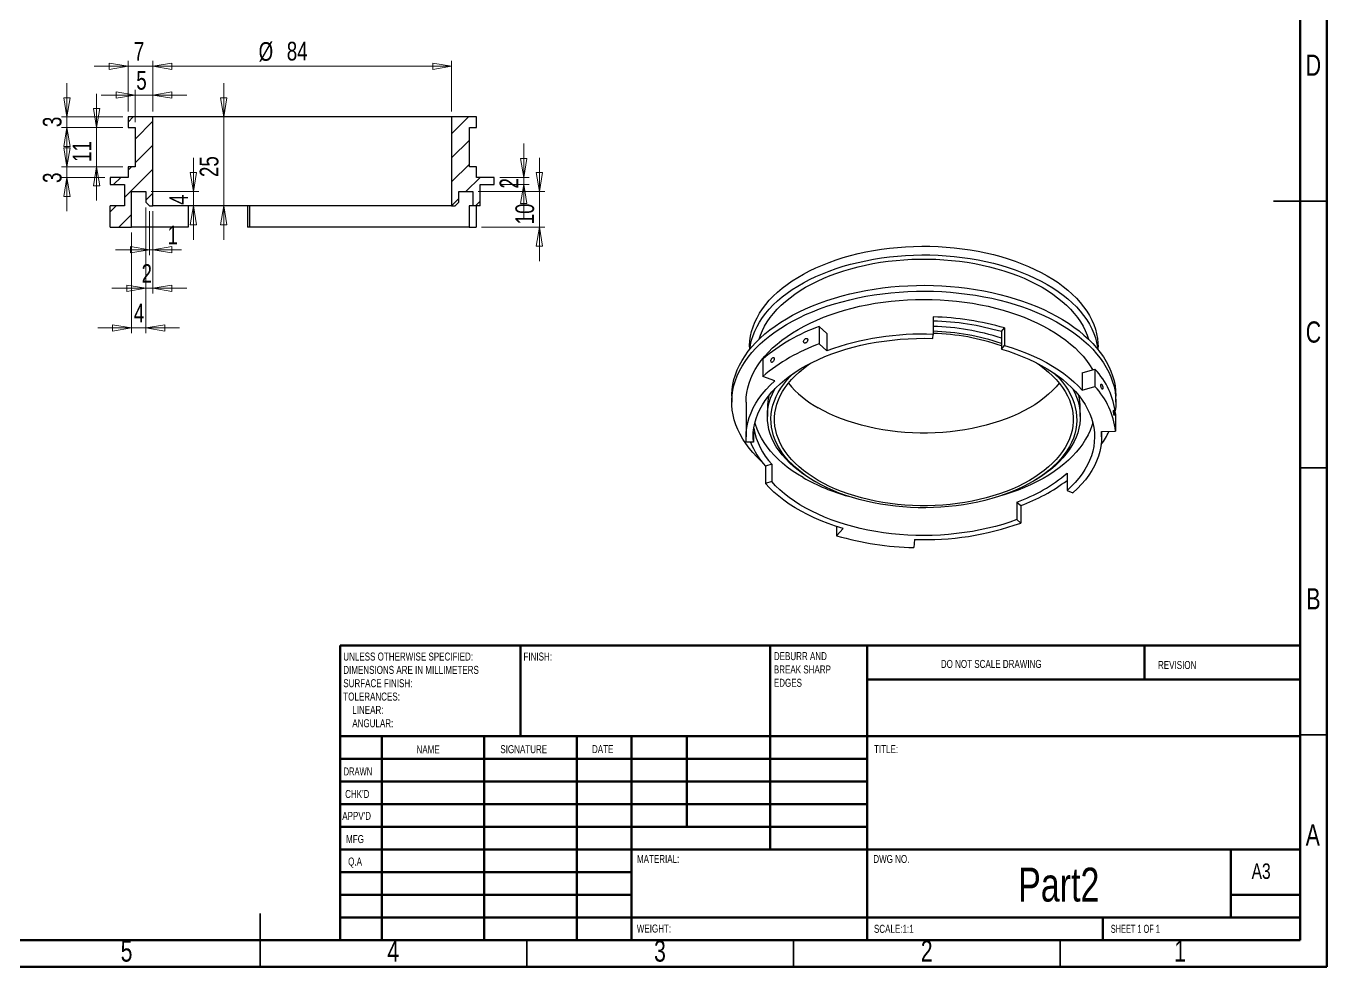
# Model space of a CAD drawing. Header units: millimetres. Extents: x 15 to 415, y 5 to 292.
# Drawn here: x 171.1 to 415, y 5 to 181.3 of the extents above; entities that cross this region are included whole.
import ezdxf

# ---------------------------------------------------------------- set-up
doc = ezdxf.new("R2010")
doc.units = ezdxf.units.MM
doc.styles.add('SLDTEXTSTYLE0', font='TXT', dxfattribs={"width": 0.75})
doc.styles.add('SLDTEXTSTYLE1', font='TXT', dxfattribs={"width": 0.686449})
doc.styles.add('SLDTEXTSTYLE2', font='TXT', dxfattribs={"width": 0.6875})
doc.dimstyles.new('SLDDIMSTYLE0', dxfattribs={"dimtxt": 3.5, "dimasz": 3.556, "dimexe": 0, "dimexo": 0.0625, "dimgap": 0.875, "dimtad": 1, "dimlfac": 1.5, "dimrnd": 1e-09, "dimzin": 12, "dimdsep": 46, "dimtxsty": 'SLDTEXTSTYLE0', "dimblk1": 'CLOSED', "dimblk2": 'CLOSED', "dimsah": 1, "dimcen": 0.09, "dimadec": 0, "dimazin": 3, "dimtfac": 1, "dimtofl": 0, "dimtmove": 0, "dimatfit": 3, "dimldrblk": 'CLOSED', "dimfxl": 0, "dimfrac": 2, "dimtolj": 1, "dimtzin": 12, "dimarcsym": 0})
doc.dimstyles.new('SLDDIMSTYLE1', dxfattribs={"dimtxt": 3.5, "dimasz": 3.556, "dimexe": 0, "dimexo": 0.0625, "dimgap": 0.875, "dimtad": 1, "dimlfac": 1.5, "dimrnd": 1e-09, "dimzin": 12, "dimdsep": 46, "dimtxsty": 'SLDTEXTSTYLE0', "dimblk1": 'CLOSED', "dimblk2": 'CLOSED', "dimsah": 1, "dimcen": 0.09, "dimadec": 0, "dimazin": 3, "dimtfac": 1, "dimtmove": 0, "dimatfit": 0, "dimldrblk": 'CLOSED', "dimfxl": 0, "dimfrac": 2, "dimtolj": 1, "dimtzin": 12, "dimarcsym": 0})

# ---------------------------------------------------------------- blocks, each defined once
blk = doc.blocks.new('SW_NOTE_0')
at = {"color": 0, "linetype": 'Continuous', "lineweight": 0, "char_height": 1.5, "attachment_point": 1, "style": 'SLDTEXTSTYLE0'}
for s, insert in [('UNLESS OTHERWISE SPECIFIED:', (0, 1.93)), ('DIMENSIONS ARE IN MILLIMETERS', (0, -0.57)), ('SURFACE FINISH:', (0, -3.07)), ('TOLERANCES:', (0, -5.57)), ('LINEAR:', (1.69, -8.07)), ('ANGULAR:', (1.69, -10.57))]:
    blk.add_mtext(s, dxfattribs=dict(at, insert=insert))
blk = doc.blocks.new('SW_NOTE_1')
at = {"color": 0, "linetype": 'Continuous', "lineweight": 0, "char_height": 1.5, "attachment_point": 1, "style": 'SLDTEXTSTYLE0'}
for s, insert in [('DEBURR AND', (0, 1.93)), ('BREAK SHARP', (0, -0.57)), ('EDGES', (0, -3.07))]:
    blk.add_mtext(s, dxfattribs=dict(at, insert=insert))
blk = doc.blocks.new('_Closed')
at = {"color": 0, "linetype": 'ByBlock', "lineweight": -2}
for p, q in [((-1, 0.166667), (0, 0)), ((-1, 0.166667), (-1, -0.166667)), ((0, 0), (-1, -0.166667)), ((0, 0), (-1, 0))]:
    blk.add_line(p, q, dxfattribs=at)
blk = doc.blocks.new('_D_10')
at = {"color": 7, "linetype": 'Continuous', "lineweight": 18}
for p, q in [((208.19, 164.29), (208.19, 170.64)), ((195.91, 164.29), (209.19, 164.29)), ((208.19, 147.62), (208.19, 164.29)), ((195.91, 147.62), (209.19, 147.62)), ((208.19, 147.62), (208.19, 141.27))]:
    blk.add_line(p, q, dxfattribs=at)
at = {"color": 7, "linetype": 'Continuous', "lineweight": 18, "xscale": 3.556, "yscale": 3.556}
for p, rotation in [((208.19, 164.29, 18), 270.0000000000004), ((208.19, 147.62, 18), 90.0000000000004)]:
    blk.add_blockref('_Closed', p, dxfattribs=dict(at, rotation=rotation))
at = {"color": 7, "linetype": 'Continuous', "lineweight": 18, "insert": (203.68, 153.02), "char_height": 3.5, "attachment_point": 1, "rotation": 90, "style": 'SLDTEXTSTYLE0'}
blk.add_mtext('25', dxfattribs=at)
blk = doc.blocks.new('_D_11')
at = {"color": 7, "linetype": 'Continuous', "lineweight": 18}
for p, q in [((190.24, 173.79), (183.89, 173.79)), ((190.24, 165.29), (190.24, 174.79)), ((194.91, 173.79), (190.24, 173.79)), ((194.91, 165.29), (194.91, 174.79)), ((194.91, 173.79), (201.26, 173.79))]:
    blk.add_line(p, q, dxfattribs=at)
at = {"color": 7, "linetype": 'Continuous', "lineweight": 18, "xscale": 3.556, "yscale": 3.556}
blk.add_blockref('_Closed', (190.24, 173.79, 18), dxfattribs=at)
at = {"color": 7, "linetype": 'Continuous', "lineweight": 18, "xscale": 3.556, "yscale": 3.556, "rotation": 180.0000000000007}
blk.add_blockref('_Closed', (194.91, 173.79, 18), dxfattribs=at)
at = {"color": 7, "linetype": 'Continuous', "lineweight": 18, "insert": (191.33, 178.3), "char_height": 3.5, "attachment_point": 1, "style": 'SLDTEXTSTYLE0'}
blk.add_mtext('7', dxfattribs=at)
blk = doc.blocks.new('_D_12')
at = {"color": 7, "linetype": 'Continuous', "lineweight": 18}
for p, q in [((178.78, 164.29), (178.78, 170.64)), ((189.24, 164.29), (177.78, 164.29)), ((178.78, 164.29), (178.78, 162.29)), ((189.24, 162.29), (177.78, 162.29)), ((178.78, 162.29), (178.78, 155.94))]:
    blk.add_line(p, q, dxfattribs=at)
at = {"color": 7, "linetype": 'Continuous', "lineweight": 18, "xscale": 3.556, "yscale": 3.556}
for p, rotation in [((178.78, 164.29, 18), 270.0000000000006), ((178.78, 162.29, 18), 90.00000000000053)]:
    blk.add_blockref('_Closed', p, dxfattribs=dict(at, rotation=rotation))
at = {"color": 7, "linetype": 'Continuous', "lineweight": 18, "insert": (174.27, 162.37), "char_height": 3.5, "attachment_point": 1, "rotation": 90, "style": 'SLDTEXTSTYLE0'}
blk.add_mtext('3', dxfattribs=at)
blk = doc.blocks.new('_D_13')
at = {"color": 7, "linetype": 'Continuous', "lineweight": 18}
for p, q in [((178.78, 154.95), (178.78, 161.3)), ((189.24, 154.95), (177.78, 154.95)), ((178.78, 154.95), (178.78, 152.95)), ((185.91, 152.95), (177.78, 152.95)), ((178.78, 152.95), (178.78, 146.6))]:
    blk.add_line(p, q, dxfattribs=at)
at = {"color": 7, "linetype": 'Continuous', "lineweight": 18, "xscale": 3.556, "yscale": 3.556}
for p, rotation in [((178.78, 154.95, 18), 270.0000000000004), ((178.78, 152.95, 18), 90.0000000000004)]:
    blk.add_blockref('_Closed', p, dxfattribs=dict(at, rotation=rotation))
at = {"color": 7, "linetype": 'Continuous', "lineweight": 18, "insert": (174.27, 151.91), "char_height": 3.5, "attachment_point": 1, "rotation": 90, "style": 'SLDTEXTSTYLE0'}
blk.add_mtext('3', dxfattribs=at)
blk = doc.blocks.new('_D_14')
at = {"color": 7, "linetype": 'Continuous', "lineweight": 18}
for p, q in [((184.36, 162.29), (184.36, 168.64)), ((189.24, 162.29), (183.36, 162.29)), ((184.36, 162.29), (184.36, 154.95)), ((189.24, 154.95), (183.36, 154.95)), ((184.36, 154.95), (184.36, 148.6))]:
    blk.add_line(p, q, dxfattribs=at)
at = {"color": 7, "linetype": 'Continuous', "lineweight": 18, "xscale": 3.556, "yscale": 3.556}
for p, rotation in [((184.36, 162.29, 18), 270.0000000000004), ((184.36, 154.95, 18), 90.0000000000004)]:
    blk.add_blockref('_Closed', p, dxfattribs=dict(at, rotation=rotation))
at = {"color": 7, "linetype": 'Continuous', "lineweight": 18, "insert": (179.84, 155.85), "char_height": 3.5, "attachment_point": 1, "rotation": 90, "style": 'SLDTEXTSTYLE0'}
blk.add_mtext('11', dxfattribs=at)
blk = doc.blocks.new('_D_15')
at = {"color": 7, "linetype": 'Continuous', "lineweight": 18}
for p, q in [((193.57, 147.29), (193.57, 123.76)), ((190.91, 142.62), (190.91, 123.76)), ((190.91, 124.76), (184.56, 124.76)), ((190.91, 124.76), (193.57, 124.76)), ((193.57, 124.76), (199.92, 124.76))]:
    blk.add_line(p, q, dxfattribs=at)
at = {"color": 7, "linetype": 'Continuous', "lineweight": 18, "xscale": 3.556, "yscale": 3.556}
blk.add_blockref('_Closed', (190.91, 124.76, 18), dxfattribs=at)
at = {"color": 7, "linetype": 'Continuous', "lineweight": 18, "xscale": 3.556, "yscale": 3.556, "rotation": 180.0000000000004}
blk.add_blockref('_Closed', (193.57, 124.76, 18), dxfattribs=at)
at = {"color": 7, "linetype": 'Continuous', "lineweight": 18, "insert": (191.33, 129.27), "char_height": 3.5, "attachment_point": 1, "style": 'SLDTEXTSTYLE0'}
blk.add_mtext('4', dxfattribs=at)
blk = doc.blocks.new('_D_16')
at = {"color": 7, "linetype": 'Continuous', "lineweight": 18}
for p, q in [((202.49, 150.29), (202.49, 156.64)), ((194.57, 150.29), (203.49, 150.29)), ((202.49, 150.29), (202.49, 147.62)), ((202.49, 147.62), (202.49, 141.27))]:
    blk.add_line(p, q, dxfattribs=at)
at = {"color": 7, "linetype": 'Continuous', "lineweight": 18, "xscale": 3.556, "yscale": 3.556}
for p, rotation in [((202.49, 150.29, 18), 270.0000000000004), ((202.49, 147.62, 18), 90.0000000000004)]:
    blk.add_blockref('_Closed', p, dxfattribs=dict(at, rotation=rotation))
at = {"color": 7, "linetype": 'Continuous', "lineweight": 18, "insert": (197.98, 147.8), "char_height": 3.5, "attachment_point": 1, "rotation": 90, "style": 'SLDTEXTSTYLE0'}
blk.add_mtext('4', dxfattribs=at)
blk = doc.blocks.new('_D_17')
at = {"color": 7, "linetype": 'Continuous', "lineweight": 18}
for p, q in [((194.24, 146.62), (194.24, 138.4)), ((194.91, 146.62), (194.91, 138.4)), ((194.24, 139.4), (187.89, 139.4)), ((194.91, 139.4), (194.24, 139.4)), ((194.91, 139.4), (200.24, 139.4))]:
    blk.add_line(p, q, dxfattribs=at)
at = {"color": 7, "linetype": 'Continuous', "lineweight": 18, "xscale": 3.556, "yscale": 3.556}
blk.add_blockref('_Closed', (194.24, 139.4, 18), dxfattribs=at)
at = {"color": 7, "linetype": 'Continuous', "lineweight": 18, "xscale": 3.556, "yscale": 3.556, "rotation": 180.0000000000003}
blk.add_blockref('_Closed', (194.91, 139.4, 18), dxfattribs=at)
at = {"color": 7, "linetype": 'Continuous', "lineweight": 18, "insert": (197.66, 143.91), "char_height": 3.5, "attachment_point": 1, "style": 'SLDTEXTSTYLE0'}
blk.add_mtext('1', dxfattribs=at)
blk = doc.blocks.new('_D_18')
at = {"color": 7, "linetype": 'Continuous', "lineweight": 18}
for p, q in [((193.57, 147.29), (193.57, 131.19)), ((194.91, 146.62), (194.91, 131.19)), ((193.57, 132.19), (187.22, 132.19)), ((193.57, 132.19), (194.91, 132.19)), ((194.91, 132.19), (201.26, 132.19))]:
    blk.add_line(p, q, dxfattribs=at)
at = {"color": 7, "linetype": 'Continuous', "lineweight": 18, "xscale": 3.556, "yscale": 3.556}
blk.add_blockref('_Closed', (193.57, 132.19, 18), dxfattribs=at)
at = {"color": 7, "linetype": 'Continuous', "lineweight": 18, "xscale": 3.556, "yscale": 3.556, "rotation": 180.0000000000004}
blk.add_blockref('_Closed', (194.91, 132.19, 18), dxfattribs=at)
at = {"color": 7, "linetype": 'Continuous', "lineweight": 18, "insert": (192.78, 136.7), "char_height": 3.5, "attachment_point": 1, "style": 'SLDTEXTSTYLE0'}
blk.add_mtext('2', dxfattribs=at)
blk = doc.blocks.new('_D_19')
at = {"color": 7, "linetype": 'Continuous', "lineweight": 18}
for p, q in [((194.91, 165.29), (194.91, 174.79)), ((194.91, 173.79), (250.91, 173.79)), ((250.91, 165.29), (250.91, 174.79))]:
    blk.add_line(p, q, dxfattribs=at)
at = {"color": 7, "linetype": 'Continuous', "lineweight": 18, "xscale": 3.556, "yscale": 3.556, "rotation": 180.0000000000004}
blk.add_blockref('_Closed', (194.91, 173.79, 18), dxfattribs=at)
at = {"color": 7, "linetype": 'Continuous', "lineweight": 18, "xscale": 3.556, "yscale": 3.556}
blk.add_blockref('_Closed', (250.91, 173.79, 18), dxfattribs=at)
at = {"color": 7, "linetype": 'Continuous', "lineweight": 18, "char_height": 3.5, "attachment_point": 1, "style": 'SLDTEXTSTYLE0'}
for s, insert in [('%%c', (214.72, 178.3)), ('84', (220, 178.36))]:
    blk.add_mtext(s, dxfattribs=dict(at, insert=insert))
blk = doc.blocks.new('_D_20')
at = {"color": 7, "linetype": 'Continuous', "lineweight": 18}
for p, q in [((267.37, 150.29), (267.37, 156.64)), ((255.91, 150.29), (268.37, 150.29)), ((267.37, 150.29), (267.37, 143.62)), ((256.51, 143.62), (268.37, 143.62)), ((267.37, 143.62), (267.37, 137.27))]:
    blk.add_line(p, q, dxfattribs=at)
at = {"color": 7, "linetype": 'Continuous', "lineweight": 18, "xscale": 3.556, "yscale": 3.556}
for p, rotation in [((267.37, 150.29, 18), 270.0000000000004), ((267.37, 143.62, 18), 90.0000000000004)]:
    blk.add_blockref('_Closed', p, dxfattribs=dict(at, rotation=rotation))
at = {"color": 7, "linetype": 'Continuous', "lineweight": 18, "insert": (262.86, 144.16), "char_height": 3.5, "attachment_point": 1, "rotation": 90, "style": 'SLDTEXTSTYLE0'}
blk.add_mtext('10', dxfattribs=at)
blk = doc.blocks.new('_D_21')
at = {"color": 7, "linetype": 'Continuous', "lineweight": 18}
for p, q in [((264.41, 152.95), (264.41, 159.3)), ((259.91, 152.95), (265.41, 152.95)), ((259.91, 151.62), (265.41, 151.62)), ((264.41, 151.62), (264.41, 152.95)), ((264.41, 151.62), (264.41, 145.27))]:
    blk.add_line(p, q, dxfattribs=at)
at = {"color": 7, "linetype": 'Continuous', "lineweight": 18, "xscale": 3.556, "yscale": 3.556}
for p, rotation in [((264.41, 152.95, 18), 270.0000000000004), ((264.41, 151.62, 18), 90.0000000000004)]:
    blk.add_blockref('_Closed', p, dxfattribs=dict(at, rotation=rotation))
at = {"color": 7, "linetype": 'Continuous', "lineweight": 18, "insert": (259.9, 150.87), "char_height": 3.5, "attachment_point": 1, "rotation": 90, "style": 'SLDTEXTSTYLE0'}
blk.add_mtext('2', dxfattribs=at)
blk = doc.blocks.new('_D_22')
at = {"color": 7, "linetype": 'Continuous', "lineweight": 18}
for p, q in [((191.57, 168.38), (185.22, 168.38)), ((191.57, 163.29), (191.57, 169.38)), ((191.57, 168.38), (194.91, 168.38)), ((194.91, 165.29), (194.91, 169.38)), ((194.91, 168.38), (201.26, 168.38))]:
    blk.add_line(p, q, dxfattribs=at)
at = {"color": 7, "linetype": 'Continuous', "lineweight": 18, "xscale": 3.556, "yscale": 3.556}
blk.add_blockref('_Closed', (191.57, 168.38, 18), dxfattribs=at)
at = {"color": 7, "linetype": 'Continuous', "lineweight": 18, "xscale": 3.556, "yscale": 3.556, "rotation": 180.0000000000004}
blk.add_blockref('_Closed', (194.91, 168.38, 18), dxfattribs=at)
at = {"color": 7, "linetype": 'Continuous', "lineweight": 18, "insert": (191.79, 172.89), "char_height": 3.5, "attachment_point": 1, "style": 'SLDTEXTSTYLE0'}
blk.add_mtext('5', dxfattribs=at)

msp = doc.modelspace()

# ---------------------------------------------------------------- hatches: boundary and pattern name
at = {"linetype": 'Continuous', "lineweight": 18}
h = msp.add_hatch(dxfattribs=at)
h.set_pattern_fill('ANSI31', style=0)
h.paths.add_polyline_path([(190.908029, 150.285444), (193.574696, 150.285444), (193.574696, 148.285444), (194.241363, 147.618777), (194.908029, 147.618777), (194.908029, 164.285444), (190.241363, 164.285444), (190.241363, 162.285444), (191.574696, 162.285444), (191.574696, 154.95211), (190.241363, 154.95211), (190.241363, 152.95211), (186.908029, 152.95211), (186.908029, 151.618777), (189.574696, 151.618777), (189.574696, 147.618777), (186.908029, 147.618777), (186.908029, 143.618777), (190.908029, 143.618777)], flags=0)
h = msp.add_hatch(dxfattribs=at)
h.set_pattern_fill('ANSI31', style=0)
h.paths.add_polyline_path([(251.574696, 147.618777), (252.241363, 148.285444), (252.241363, 150.285444), (254.908029, 150.285444), (254.908029, 147.618777), (256.241363, 147.618777), (256.241363, 151.618777), (258.908029, 151.618777), (258.908029, 152.95211), (255.574696, 152.95211), (255.574696, 154.95211), (254.241363, 154.95211), (254.241363, 162.285444), (255.574696, 162.285444), (255.574696, 164.285444), (250.908029, 164.285444), (250.908029, 147.618777)], flags=0)

# ---------------------------------------------------------------- linework, layer by layer
at = {"color": 7, "linetype": 'Continuous', "lineweight": 70}
for p, q in [((415, 292), (415, 5)), ((410, 287), (410, 10)), ((410, 10), (20, 10)), ((415, 5), (15, 5))]:
    msp.add_line(p, q, dxfattribs=at)
at = {"color": 7, "linetype": 'Continuous', "lineweight": 25}
for p, q in [((190.241364, 164.285443), (190.241364, 162.285444)), ((194.90803, 164.285443), (190.241364, 164.285443)), ((194.90803, 147.618777), (194.90803, 164.285443)), ((250.908029, 164.285443), (194.90803, 164.285443)), ((250.908029, 164.285443), (250.908029, 147.618777)), ((255.574695, 164.285443), (250.908029, 164.285443)), ((255.574695, 162.285444), (255.574695, 164.285443)), ((190.241364, 162.285444), (191.574697, 162.285444)), ((191.574697, 162.285444), (191.574697, 154.952111)), ((254.241362, 162.285444), (255.574695, 162.285444)), ((254.241362, 154.952111), (254.241362, 162.285444)), ((190.241364, 154.952111), (190.241364, 152.95211)), ((191.574697, 154.952111), (190.241364, 154.952111)), ((255.574695, 154.952111), (254.241362, 154.952111)), ((255.574695, 152.95211), (255.574695, 154.952111)), ((186.908028, 152.95211), (186.908028, 151.618777)), ((190.241364, 152.95211), (186.908028, 152.95211)), ((186.908028, 151.618777), (189.574696, 151.618777)), ((189.574696, 151.618777), (189.574696, 147.618777)), ((258.90803, 152.95211), (255.574695, 152.95211)), ((256.241363, 147.618777), (256.241363, 151.618777)), ((256.241363, 151.618777), (258.90803, 151.618777)), ((258.90803, 151.618777), (258.90803, 152.95211)), ((190.908029, 143.618777), (190.908029, 150.285443)), ((190.908029, 150.285443), (193.574696, 150.285443)), ((193.574696, 150.285443), (193.574696, 148.285444)), ((252.241363, 150.285443), (254.90803, 150.285443)), ((252.241363, 148.285444), (252.241363, 150.285443)), ((254.90803, 150.285443), (254.90803, 147.618777)), ((186.908028, 143.618777), (186.908028, 147.618777)), ((189.574696, 147.618777), (186.908028, 147.618777)), ((193.574696, 148.285444), (194.241362, 147.618777)), ((194.241362, 147.618777), (194.90803, 147.618777)), ((250.908029, 147.618777), (194.90803, 147.618777)), ((201.495851, 147.618777), (201.495851, 143.618777)), ((212.607463, 147.618777), (212.607463, 143.618777)), ((213.019485, 147.618777), (213.019485, 143.618777)), ((250.908029, 147.618777), (251.574697, 147.618777)), ((251.574697, 147.618777), (252.241363, 148.285444)), ((254.208753, 147.618777), (254.208753, 143.618777)), ((254.90803, 147.618777), (254.208753, 147.618777)), ((256.241363, 147.618777), (254.90803, 147.618777)), ((255.51295, 147.618777), (255.51295, 143.618777)), ((186.908028, 143.618777), (190.908029, 143.618777)), ((201.495851, 143.618777), (190.908029, 143.618777)), ((213.019485, 143.618777), (212.607463, 143.618777)), ((254.208753, 143.618777), (213.019485, 143.618777)), ((254.208753, 143.618777), (255.51295, 143.618777)), ((319.819092, 125.019899), (319.819092, 121.753736)), ((321.271462, 123.728821), (319.819092, 125.019899)), ((341.170629, 126.806899), (341.170629, 123.540736)), ((353.953793, 124.050095), (354.559113, 124.735918)), ((354.559113, 124.735918), (354.559113, 121.469754)), ((321.271462, 123.728821), (321.271462, 120.462658)), ((341.100848, 122.772074), (341.170629, 123.540736)), ((353.953793, 124.050095), (353.953793, 120.783932)), ((306.759431, 121.199361), (306.759431, 120.67906)), ((321.271462, 120.462658), (319.819092, 121.753736)), ((353.953793, 120.783932), (354.559113, 121.469754)), ((372.092764, 120.67906), (372.092764, 121.199361)), ((309.233956, 118.909231), (309.233956, 115.643067)), ((311.470411, 114.804632), (309.233956, 115.643067)), ((369.126314, 116.326451), (371.502333, 117.025341)), ((369.126314, 116.326451), (369.126314, 113.060288)), ((371.502333, 117.025341), (371.502333, 113.759177)), ((369.126314, 113.060288), (371.502333, 113.759177)), ((303.426096, 111.945232), (303.426096, 110.856511)), ((306.092762, 110.856511), (306.092762, 104.324184)), ((310.092763, 109.767789), (310.092763, 108.134708)), ((368.759431, 108.134708), (368.759431, 109.767789)), ((375.426098, 110.856511), (375.426098, 111.945232)), ((375.37676, 108.678013), (375.37676, 105.41185)), ((307.469953, 105.290997), (307.469953, 103.357371)), ((372.713748, 105.331281), (375.37676, 105.41185)), ((372.759432, 104.324184), (372.759432, 105.332663)), ((307.469953, 103.357371), (306.138446, 103.317087)), ((310.913888, 99.203687), (309.72588, 98.854243)), ((309.72588, 98.854243), (309.72588, 95.58808)), ((310.913888, 99.203687), (310.913888, 95.937524)), ((310.913888, 95.937524), (309.72588, 95.58808)), ((318.680928, 96.162668), (319.15241, 95.8904)), ((359.699784, 95.8904), (360.171267, 96.162668)), ((366.263556, 97.529118), (366.263556, 94.262955)), ((366.263556, 94.262955), (367.381783, 93.843737)), ((356.854546, 92.097412), (356.854546, 88.831249)), ((356.854546, 92.097412), (357.580732, 91.451873)), ((357.580732, 91.451873), (357.580732, 88.18571)), ((356.854546, 88.831249), (357.580732, 88.18571)), ((323.082439, 87.553047), (323.082439, 85.806967)), ((324.293082, 87.178614), (323.082439, 85.806967)), ((337.681565, 85.107632), (337.542001, 83.570308))]:
    msp.add_line(p, q, dxfattribs=at)
at = {"color": 7, "linetype": 'Continuous', "lineweight": 35}
for p, q in [((415, 148.5), (405, 148.5)), ((410, 148.5), (415, 148.5)), ((410, 98.5), (415, 98.5)), ((410, 48.5), (415, 48.5)), ((215, 5), (215, 15)), ((215, 10), (215, 5)), ((265, 10), (265, 5)), ((315, 10), (315, 5)), ((365, 10), (365, 5))]:
    msp.add_line(p, q, dxfattribs=at)
at = {"color": 7, "linetype": 'Continuous', "lineweight": 50}
for p, q in [((230, 65.25), (410, 65.25)), ((230, 65.25), (230, 10)), ((263.8, 48.25), (263.8, 65.25)), ((310.6, 65.25), (310.6, 27)), ((328.8, 65.25), (328.8, 10)), ((380.8, 58.875), (380.8, 65.25)), ((410, 58.875), (328.8, 58.875)), ((410, 48.25), (230, 48.25)), ((237.8, 48.25), (237.8, 10)), ((256.990952, 48.25), (256.990952, 10)), ((274.398926, 48.25), (274.398926, 10)), ((284.6, 10), (284.6, 48.25)), ((295, 31.25), (295, 48.25)), ((328.8, 44), (230, 44)), ((328.8, 39.75), (230, 39.75)), ((328.8, 35.5), (230, 35.5)), ((328.8, 31.25), (230, 31.25)), ((284.6, 27), (230, 27)), ((284.6, 27), (410, 27)), ((397, 14.25), (397, 27)), ((284.6, 22.749928), (230, 22.749928)), ((284.6, 18.5), (230, 18.5)), ((410, 18.5), (397, 18.5)), ((230, 14.25), (410, 14.25)), ((373, 10), (373, 14.25))]:
    msp.add_line(p, q, dxfattribs=at)
at = {"color": 7, "linetype": 'Continuous', "lineweight": 25, "flags": 128}
for points in [[(306.759431, 121.199361), (306.761675, 121.420417), (306.815526, 122.304033), (306.94106, 123.185221), (307.138004, 124.062044), (307.405926, 124.932574), (307.744233, 125.794898), (308.152185, 126.647119), (308.628884, 127.487366), (309.173281, 128.31379), (309.784181, 129.124574), (310.460239, 129.917938), (311.199973, 130.692136), (312.001751, 131.445467), (312.863814, 132.176275), (313.784269, 132.882953), (314.761088, 133.563948), (315.792127, 134.217763), (316.875119, 134.842961), (318.007682, 135.438167), (319.187329, 136.002073), (320.411463, 136.53344), (321.677398, 137.031099), (322.982347, 137.493956), (324.323442, 137.920995), (325.697737, 138.311275), (327.102209, 138.66394), (328.533773, 138.978213), (329.98928, 139.253406), (331.465531, 139.488912), (332.959281, 139.684212), (334.467246, 139.83888), (335.986113, 139.952574), (337.512541, 140.025043), (339.043175, 140.05613), (340.574651, 140.045765), (342.103602, 139.993973), (343.626668, 139.900866), (345.140502, 139.766649), (346.64177, 139.591616), (348.127181, 139.376154), (349.593462, 139.120735), (351.037394, 138.825921), (352.455802, 138.49236), (353.845567, 138.120785), (355.203636, 137.712013), (356.527022, 137.266943), (357.812816, 136.786553), (359.058192, 136.271898), (360.260413, 135.724111), (361.416836, 135.144396), (362.524918, 134.534026), (363.582224, 133.894344), (364.58643, 133.226755), (365.535327, 132.532728), (366.426831, 131.813788), (367.258982, 131.071514), (368.029949, 130.30754), (368.73804, 129.523543), (369.381696, 128.721249), (369.959503, 127.90242), (370.470192, 127.068855), (370.912638, 126.222389), (371.28587, 125.36488), (371.589068, 124.498216), (371.821565, 123.624299), (371.982848, 122.745051), (372.072565, 121.862407), (372.092764, 121.199361)], [(306.824976, 120.760302), (306.94106, 121.552141), (307.138004, 122.428963), (307.405926, 123.299494), (307.744233, 124.161817), (308.152185, 125.014038), (308.628884, 125.854285), (309.173281, 126.680709), (309.784181, 127.491494), (310.460239, 128.284857), (311.199973, 129.059055), (312.001751, 129.812386), (312.863814, 130.543194), (313.784269, 131.249872), (314.761088, 131.930867), (315.792127, 132.584683), (316.875119, 133.20988), (318.007682, 133.805086), (319.187329, 134.368992), (320.411463, 134.900359), (321.677398, 135.398018), (322.982347, 135.860875), (324.323442, 136.287914), (325.697737, 136.678194), (327.102209, 137.030859), (328.533773, 137.345133), (329.98928, 137.620325), (331.465531, 137.855831), (332.959281, 138.051131), (334.467246, 138.205799), (335.986113, 138.319493), (337.512541, 138.391962), (339.043175, 138.423049), (340.574651, 138.412684), (342.103602, 138.360892), (343.626668, 138.267785), (345.140502, 138.133568), (346.64177, 137.958535), (348.127181, 137.743073), (349.593462, 137.487654), (351.037394, 137.19284), (352.455802, 136.859279), (353.845567, 136.487704), (355.203636, 136.078932), (356.527022, 135.633862), (357.812816, 135.153472), (359.058192, 134.638817), (360.260413, 134.09103), (361.416836, 133.511315), (362.524918, 132.900945), (363.582224, 132.261263), (364.58643, 131.593675), (365.535327, 130.899647), (366.426831, 130.180707), (367.258982, 129.438433), (368.029949, 128.674459), (368.73804, 127.890462), (369.381696, 127.088169), (369.959503, 126.269339), (370.470192, 125.435774), (370.912638, 124.589308), (371.28587, 123.731799), (371.589068, 122.865136), (371.821565, 121.991218), (371.982848, 121.111971), (372.027218, 120.760302)], [(308.544312, 122.626074), (308.808829, 123.411235), (309.160422, 124.247889), (309.580575, 125.073938), (310.068338, 125.88751), (310.622607, 126.686762), (311.242126, 127.469884), (311.925489, 128.235103), (312.67115, 128.980683), (313.47742, 129.704936), (314.342472, 130.406223), (315.264346, 131.082953), (316.240955, 131.733595), (317.270085, 132.356673), (318.349406, 132.950778), (319.476472, 133.514562), (320.64873, 134.046749), (321.863526, 134.546132), (323.118106, 135.011582), (324.409629, 135.442043), (325.735169, 135.83654), (327.091724, 136.194181), (328.476219, 136.514153), (329.88552, 136.795733), (331.316434, 137.038282), (332.765718, 137.241252), (334.230091, 137.404183), (335.706234, 137.526705), (337.190803, 137.608541), (338.680437, 137.649505), (340.171757, 137.649505), (341.661391, 137.608541), (343.14596, 137.526705), (344.622104, 137.404183), (346.086477, 137.241252), (347.53576, 137.038282), (348.966675, 136.795733), (350.375976, 136.514153), (351.760471, 136.194181), (353.117025, 135.83654), (354.442566, 135.442043), (355.734088, 135.011582), (356.988668, 134.546132), (358.203464, 134.046749), (359.375722, 133.514562), (360.502788, 132.950778), (361.582109, 132.356673), (362.611239, 131.733595), (363.587848, 131.082953), (364.509723, 130.406223), (365.374774, 129.704936), (366.181044, 128.980683), (366.926706, 128.235103), (367.610069, 127.469884), (368.229587, 126.686762), (368.783856, 125.88751), (369.27162, 125.073938), (369.691772, 124.247889), (370.043365, 123.411235), (370.307882, 122.626074)], [(303.426096, 111.945232), (303.431124, 112.292501), (303.493652, 113.217816), (303.627525, 114.140604), (303.832467, 115.059033), (304.10808, 115.971281), (304.453814, 116.875535), (304.868981, 117.77), (305.35276, 118.6529), (305.904187, 119.522484), (306.522169, 120.377022), (307.205479, 121.214821), (307.952758, 122.034216), (308.762527, 122.833579), (309.633174, 123.611326), (310.562973, 124.36591), (311.550078, 125.095834), (312.592525, 125.79965), (313.68825, 126.475957), (314.835075, 127.123416), (316.030723, 127.74074), (317.272821, 128.326703), (318.5589, 128.880143), (319.88641, 129.39996), (321.252716, 129.885121), (322.655102, 130.334666), (324.090785, 130.7477), (325.556915, 131.123403), (327.050581, 131.461029), (328.568819, 131.759909), (330.108612, 132.019448), (331.666904, 132.239132), (333.240599, 132.418524), (334.826578, 132.557269), (336.421687, 132.65509), (338.022762, 132.711793), (339.626623, 132.727267), (341.230086, 132.70148), (342.829966, 132.634483), (344.423089, 132.52641), (346.006292, 132.377475), (347.576429, 132.187973), (349.130385, 131.95828), (350.665074, 131.688855), (352.177449, 131.380229), (353.664508, 131.033018), (355.123298, 130.64791), (356.55092, 130.225669), (357.944546, 129.767134), (359.301402, 129.273215), (360.618799, 128.744893), (361.89412, 128.183218), (363.124832, 127.589302), (364.308494, 126.964328), (365.442753, 126.309534), (366.525358, 125.62622), (367.554161, 124.915746), (368.527118, 124.179518), (369.442296, 123.419001), (370.297883, 122.635705), (371.092173, 121.831182), (371.823596, 121.007033), (372.490696, 120.164892), (373.092148, 119.306431), (373.626761, 118.433355), (374.09347, 117.547398), (374.491352, 116.650319), (374.819615, 115.743898), (375.077605, 114.829934), (375.264815, 113.910244), (375.380869, 112.986652), (375.425538, 112.060993), (375.426098, 111.945232)], [(308.953519, 99.790913), (308.149403, 100.565745), (307.386356, 101.380283), (306.686922, 102.213635), (306.052488, 103.064147), (305.484315, 103.93013), (304.98353, 104.809865), (304.551126, 105.701604), (304.187965, 106.603579), (303.894766, 107.513996), (303.672109, 108.431052), (303.52044, 109.352921), (303.440059, 110.277776), (303.431124, 111.20378), (303.493652, 112.129095), (303.627525, 113.051883), (303.832467, 113.970312), (304.10808, 114.88256), (304.453814, 115.786813), (304.868981, 116.681279), (305.35276, 117.564178), (305.904187, 118.433762), (306.522169, 119.288301), (307.205479, 120.1261), (307.952758, 120.945495), (308.762527, 121.744858), (309.633174, 122.522605), (310.562973, 123.277189), (311.550078, 124.007113), (312.592525, 124.710928), (313.68825, 125.387236), (314.835075, 126.034695), (316.030723, 126.652019), (317.272821, 127.237982), (318.5589, 127.791422), (319.88641, 128.311239), (321.252716, 128.7964), (322.655102, 129.245944), (324.090785, 129.658978), (325.556915, 130.034681), (327.050581, 130.372308), (328.568819, 130.671188), (330.108612, 130.930727), (331.666904, 131.15041), (333.240599, 131.329803), (334.826578, 131.468548), (336.421687, 131.566369), (338.022762, 131.623072), (339.626623, 131.638546), (341.230086, 131.612759), (342.829966, 131.545762), (344.423089, 131.437688), (346.006292, 131.288754), (347.576429, 131.099252), (349.130385, 130.869559), (350.665074, 130.600134), (352.177449, 130.291508), (353.664508, 129.944297), (355.123298, 129.559189), (356.55092, 129.136947), (357.944546, 128.678413), (359.301402, 128.184494), (360.618799, 127.656172), (361.89412, 127.094496), (363.124832, 126.500581), (364.308494, 125.875606), (365.442753, 125.220813), (366.525358, 124.537499), (367.554161, 123.827024), (368.527118, 123.090797), (369.442296, 122.33028), (370.297883, 121.546983), (371.092173, 120.74246), (371.823596, 119.918312), (372.490696, 119.07617), (373.092148, 118.217709), (373.626761, 117.344634), (374.09347, 116.458677), (374.491352, 115.561597), (374.819615, 114.655177), (375.077605, 113.741213), (375.264815, 112.821522), (375.380869, 111.897931), (375.425538, 110.972272), (375.398734, 110.046382), (375.314778, 109.22343)], [(306.092762, 110.856511), (306.128331, 111.745216), (306.234957, 112.632024), (306.412416, 113.515043), (306.660327, 114.392389), (306.978162, 115.262188), (307.365242, 116.122586), (307.820743, 116.971746), (308.34369, 117.807856), (308.932969, 118.629131), (309.587321, 119.43382), (310.305351, 120.220203), (311.085527, 120.986604), (311.926181, 121.731388), (312.825522, 122.452963), (313.781631, 123.149791), (314.792467, 123.820384), (315.855871, 124.463313), (316.969576, 125.077202), (318.131204, 125.660746), (319.338276, 126.212696), (320.588216, 126.731875), (321.878359, 127.217174), (323.205948, 127.66756), (324.568151, 128.08207), (325.962064, 128.459819), (327.384709, 128.800002), (328.833051, 129.101893), (330.303998, 129.364848), (331.794413, 129.588305), (333.301113, 129.771787), (334.820885, 129.914903), (336.350485, 130.017348), (337.886648, 130.078902), (339.426097, 130.099435), (340.965546, 130.078902), (342.501709, 130.017348), (344.031309, 129.914903), (345.551082, 129.771787), (347.057782, 129.588305), (348.548196, 129.364848), (350.019144, 129.101893), (351.467485, 128.800002), (352.89013, 128.459819), (354.284043, 128.08207), (355.646246, 127.66756), (356.973835, 127.217174), (358.263978, 126.731875), (359.513919, 126.212696), (360.720991, 125.660746), (361.882618, 125.077202), (362.996324, 124.463313), (364.059727, 123.820384), (365.070563, 123.149791), (366.026672, 122.452963), (366.926014, 121.731388), (367.766668, 120.986604), (368.546843, 120.220203), (369.264874, 119.43382), (369.919225, 118.629131), (370.508504, 117.807856), (371.031452, 116.971746), (371.073323, 116.89915)], [(307.469953, 103.357371), (307.426419, 104.241277), (307.456208, 105.125372), (307.559248, 106.007632), (307.735302, 106.886035), (307.98397, 107.758568), (308.304681, 108.623231), (308.696698, 109.478045), (309.159127, 110.321049), (309.690906, 111.150312), (310.290817, 111.963936), (310.957483, 112.760054), (311.689379, 113.536844), (312.484828, 114.292525), (313.342008, 115.025365), (314.258953, 115.733686), (315.233562, 116.415865), (316.263605, 117.070338), (317.346719, 117.695606), (318.480422, 118.290237), (319.662119, 118.852867), (320.8891, 119.382208), (322.158554, 119.877048), (323.467573, 120.336251), (324.813158, 120.758765), (326.192226, 121.143624), (327.601615, 121.489944), (329.038098, 121.796934), (330.498381, 122.063889), (331.979122, 122.290195), (333.476925, 122.475338), (334.988361, 122.618891), (336.509964, 122.720525), (338.038249, 122.780009), (339.569713, 122.797205), (341.100848, 122.772074)], [(353.953793, 120.783932), (355.301561, 120.363743), (356.612956, 119.906803), (357.884968, 119.414159), (359.114687, 118.886939), (360.299294, 118.326352), (361.436075, 117.733683), (362.522424, 117.110288), (363.555854, 116.457597), (364.533996, 115.777105), (365.454608, 115.070371), (366.315581, 114.339014), (367.114944, 113.584711), (367.850863, 112.809189), (368.521652, 112.014225), (369.125777, 111.201642), (369.661851, 110.373301), (370.128645, 109.531098), (370.525094, 108.676966), (370.850284, 107.812861), (371.103473, 106.940761), (371.284081, 106.062667), (371.391691, 105.180589), (371.42606, 104.296548), (371.38711, 103.412572), (371.274928, 102.530683), (371.08977, 101.652905), (370.832061, 100.781247), (370.502395, 99.917706), (370.101522, 99.064262), (369.630363, 98.222871), (369.089999, 97.395458), (368.481666, 96.583923), (367.806759, 95.790121), (367.066824, 95.015874), (366.263556, 94.262955)], [(354.559113, 121.469754), (355.976359, 121.027661), (357.354951, 120.546557), (358.691671, 120.027565), (359.983393, 119.471896), (361.227103, 118.880849), (362.419896, 118.255805), (363.558986, 117.598222), (364.641713, 116.909637), (365.665546, 116.191658), (366.628098, 115.445963), (367.527116, 114.674291), (368.360504, 113.878447), (369.126314, 113.060288)], [(319.627108, 96.160634), (318.649716, 96.754209), (317.72566, 97.375601), (316.857305, 98.023213), (316.046886, 98.695385), (315.296482, 99.39039), (314.608016, 100.106444), (313.983259, 100.841708), (313.423813, 101.594297), (312.931115, 102.362278), (312.506428, 103.143678), (312.150845, 103.936493), (311.865277, 104.738689), (311.650456, 105.548204), (311.506937, 106.362961), (311.435083, 107.180868), (311.435083, 107.999827), (311.506937, 108.817734), (311.650456, 109.632491), (311.865277, 110.442006), (312.150845, 111.244202), (312.506428, 112.037017), (312.931115, 112.818417), (313.423813, 113.586397), (313.983259, 114.338987), (314.608016, 115.074251), (315.296482, 115.790304), (316.046886, 116.48531), (316.857305, 117.157481), (317.72566, 117.805094), (318.303985, 118.201397)], [(360.548209, 118.201397), (361.126535, 117.805094), (361.994889, 117.157481), (362.805308, 116.48531), (363.555713, 115.790304), (364.244178, 115.074251), (364.868936, 114.338987), (365.428381, 113.586397), (365.92108, 112.818417), (366.345766, 112.037017), (366.701349, 111.244202), (366.986917, 110.442006), (367.201738, 109.632491), (367.345258, 108.817734), (367.417112, 107.999827), (367.417112, 107.180868), (367.345258, 106.362961), (367.201738, 105.548204), (366.986917, 104.738689), (366.701349, 103.936493), (366.345766, 103.143678), (365.92108, 102.362278), (365.428381, 101.594297), (364.868936, 100.841708), (364.244178, 100.106444), (363.555713, 99.39039), (362.805308, 98.695385), (361.994889, 98.023213), (361.126535, 97.375601), (360.202478, 96.754209), (359.225087, 96.160634), (358.196873, 95.596398), (357.120474, 95.062952), (355.998655, 94.561661), (354.834294, 94.093816), (353.630378, 93.660617), (352.390003, 93.263174), (351.11635, 92.902509), (349.812686, 92.579548), (348.482361, 92.29512), (347.128789, 92.049953), (345.755444, 91.844679), (344.36585, 91.679825), (342.963577, 91.555811), (341.552224, 91.472959), (340.135413, 91.431479), (338.716782, 91.431479), (337.29997, 91.472959), (335.888617, 91.555811), (334.486344, 91.679825), (333.09675, 91.844679), (331.723405, 92.049953), (330.369833, 92.29512), (329.039509, 92.579548), (327.735845, 92.902509), (326.462191, 93.263174), (325.221816, 93.660617), (324.017901, 94.093816), (322.853539, 94.561661), (321.731721, 95.062952), (320.655321, 95.596398), (319.627108, 96.160634)], [(306.138446, 103.317087), (306.093034, 104.246679), (306.125472, 105.176454), (306.235688, 106.104237), (306.42342, 107.027863), (306.688231, 107.945173), (307.029503, 108.854028), (307.446439, 109.752302), (307.938065, 110.637899), (308.503232, 111.50875), (309.140621, 112.362821), (309.848744, 113.198118), (310.625946, 114.012688), (311.470411, 114.804632)], [(319.155702, 95.888497), (318.170505, 96.486333), (317.238152, 97.111775), (316.360961, 97.763268), (315.541114, 98.439193), (314.780649, 99.137869), (314.081456, 99.857559), (313.445274, 100.596474), (312.873684, 101.352777), (312.368108, 102.124587), (311.929802, 102.909987), (311.559857, 103.707022), (311.259191, 104.513712), (311.028553, 105.328051), (310.868516, 106.148015), (310.779477, 106.971564), (310.761658, 107.796651), (310.815103, 108.621226), (310.939681, 109.443238), (311.135079, 110.260643), (311.400814, 111.07141), (311.736223, 111.873522), (312.140475, 112.664985), (312.612562, 113.443832), (313.151313, 114.208126), (313.755386, 114.955967), (314.42328, 115.685498), (315.023084, 116.27408)], [(363.829111, 116.27408), (364.071545, 116.042826), (364.770739, 115.323136), (365.40692, 114.584221), (365.97851, 113.827918), (366.484087, 113.056108), (366.922392, 112.270708), (367.292338, 111.473673), (367.593004, 110.666983), (367.823641, 109.852644), (367.983679, 109.03268), (368.072717, 108.209131), (368.090537, 107.384044), (368.037091, 106.559469), (367.912513, 105.737457), (367.717116, 104.920052), (367.451381, 104.109285), (367.115972, 103.307173), (366.711719, 102.51571), (366.239632, 101.736863), (365.700882, 100.972569), (365.096808, 100.224727), (364.428914, 99.495197), (363.698857, 98.785794), (362.908456, 98.09828), (362.059673, 97.434365), (361.15462, 96.795699), (360.195546, 96.18387), (359.184836, 95.6004), (358.125003, 95.046738), (357.018681, 94.524262), (355.868622, 94.03427), (354.677683, 93.577982), (353.448828, 93.156528), (352.185108, 92.770962), (350.889668, 92.422237), (349.565728, 92.111223), (348.216579, 91.838693), (346.845577, 91.605323), (345.456128, 91.411696), (344.051687, 91.25829), (342.635745, 91.14549), (341.211825, 91.073572), (339.783465, 91.042719), (338.354216, 91.053006), (336.927633, 91.104407), (335.50726, 91.196794), (334.096631, 91.329938), (332.699251, 91.503509), (331.318596, 91.717074), (329.958097, 91.970103), (328.621138, 92.261966), (327.31104, 92.591938), (326.031063, 92.959197), (324.784389, 93.362833), (323.574115, 93.80184), (322.403252, 94.275128), (321.274711, 94.781519), (320.191296, 95.319755), (319.155702, 95.888497)], [(318.684298, 96.160722), (317.683919, 96.767532), (316.736745, 97.402158), (315.845097, 98.063049), (315.011154, 98.748587), (314.236961, 99.457095), (313.524409, 100.186838), (312.875243, 100.936031), (312.29105, 101.70284), (311.773262, 102.485389), (311.323146, 103.281763), (310.9418, 104.090013), (310.630162, 104.908161), (310.388993, 105.734204), (310.218881, 106.566123), (310.120244, 107.401879), (310.093324, 108.23943), (310.138186, 109.076724), (310.254721, 109.911712), (310.442643, 110.742353), (310.701493, 111.566611), (311.030636, 112.382471), (311.429268, 113.187936), (311.536354, 113.381574)], [(364.824246, 114.394854), (364.244178, 113.715457), (363.555713, 112.999404), (362.805308, 112.304398), (361.994889, 111.632227), (361.126535, 110.984615), (360.202478, 110.363222), (359.225087, 109.769647), (358.196873, 109.205411), (357.120474, 108.671965), (355.998655, 108.170674), (354.834294, 107.702829), (353.630378, 107.26963), (352.390003, 106.872187), (351.11635, 106.511523), (349.812686, 106.188562), (348.482361, 105.904133), (347.128789, 105.658967), (345.755444, 105.453693), (344.36585, 105.288838), (342.963577, 105.164825), (341.552224, 105.081972), (340.135413, 105.040492), (338.716782, 105.040492), (337.29997, 105.081972), (335.888617, 105.164825), (334.486344, 105.288838), (333.09675, 105.453693), (331.723405, 105.658967), (330.369833, 105.904133), (329.039509, 106.188562), (327.735845, 106.511523), (326.462191, 106.872187), (325.221816, 107.26963), (324.017901, 107.702829), (322.853539, 108.170674), (321.731721, 108.671965), (320.655321, 109.205411), (319.627108, 109.769647)], [(367.315841, 113.381574), (367.728379, 112.584889), (368.074978, 111.771442), (368.351466, 110.949094), (368.557171, 110.11986), (368.691585, 109.285767), (368.754383, 108.448857), (368.745408, 107.611179), (368.664685, 106.774782), (368.51241, 105.941713), (368.288956, 105.114011), (367.99487, 104.2937), (367.630872, 103.482789), (367.197851, 102.683262), (366.696869, 101.897076), (366.12915, 101.126154), (365.496083, 100.372384), (364.799221, 99.637609), (364.040265, 98.923628), (363.221075, 98.232188), (362.343655, 97.564981), (361.410149, 96.923641), (360.422848, 96.309734), (360.171267, 96.162668)], [(316.79868, 96.70526), (315.755359, 97.336704), (314.764857, 97.995887), (313.829381, 98.681337), (312.951024, 99.391526), (312.131742, 100.124868), (311.373367, 100.879728), (310.677586, 101.65442), (310.045954, 102.447216), (309.479882, 103.256348), (308.980631, 104.080008), (308.549315, 104.916361), (308.186899, 105.763539), (307.894189, 106.619652), (307.775339, 107.045987)], [(371.076855, 107.045987), (370.891401, 106.404891), (370.581197, 105.550833), (370.201474, 104.706185), (369.753078, 103.872831), (369.237011, 103.052632), (368.654426, 102.247416), (368.006619, 101.458981), (367.295038, 100.689087), (366.521271, 99.939451), (365.687044, 99.211746), (364.794219, 98.507595), (363.844787, 97.82857), (362.840868, 97.176186), (361.784701, 96.5519), (360.678643, 95.957102), (359.525163, 95.393122), (358.326834, 94.861218), (357.08633, 94.362575), (355.806418, 93.898308), (354.489957, 93.469452), (353.593982, 93.203847)], [(372.713748, 105.331281), (372.75916, 104.401689), (372.726723, 103.471915), (372.616507, 102.544132), (372.428774, 101.620506), (372.163964, 100.703195), (371.822691, 99.794341), (371.405755, 98.896067), (370.914129, 98.01047), (370.348962, 97.139618), (369.711573, 96.285547), (369.00345, 95.450251), (368.226248, 94.63568), (367.381783, 93.843737)], [(324.293082, 87.178614), (322.875835, 87.620707), (321.497243, 88.101811), (320.160523, 88.620803), (318.868801, 89.176472), (317.625091, 89.767519), (316.432298, 90.392564), (315.293208, 91.050146), (314.210482, 91.738731), (313.186648, 92.45671), (312.224096, 93.202405), (311.325078, 93.974077), (310.491691, 94.769921), (309.72588, 95.58808)], [(356.854546, 88.831249), (355.550311, 88.367532), (354.209129, 87.940377), (352.834076, 87.550762), (351.428303, 87.199578), (349.995026, 86.887633), (348.537536, 86.615638), (347.059169, 86.38422), (345.56331, 86.193907), (344.05339, 86.045135), (342.532869, 85.938246), (341.005227, 85.873484), (339.473969, 85.850999), (337.9426, 85.870839), (336.41463, 85.932962), (334.893563, 86.037225), (333.382877, 86.183387), (331.88604, 86.371115), (330.40648, 86.599981), (328.947585, 86.869455), (327.5127, 87.178924), (326.105112, 87.527678), (324.728045, 87.914916), (323.384656, 88.339753), (322.078024, 88.801216), (320.811139, 89.298245), (319.586907, 89.829703), (318.408132, 90.394372), (317.277516, 90.990958), (316.197647, 91.618094), (315.171002, 92.274344), (314.199932, 92.958203), (313.286662, 93.668105), (312.433284, 94.402422), (311.641757, 95.159474), (310.913888, 95.937524)]]:
    msp.add_lwpolyline(points, dxfattribs=at)
at = {"color": 7, "linetype": 'Continuous', "lineweight": 25}
for centre, radius, start, end in [((331.059534, 93.325449), 33.628644, 109.52705971, 130.46756376), ((339.748874, 73.303108), 53.522678, 73.93607888, 88.47783864), ((339.747848, 74.744511), 51.3113, 73.92722936, 88.41107554), ((339.863143, 79.057457), 45.999635, 72.16234971, 88.37121436), ((339.16918, 70.618578), 52.95999, 87.83417852, 109.75189843), ((339.827178, 79.07251), 45.056113, 71.72767385, 88.29134162), ((339.903972, 80.269155), 43.472302, 71.14403698, 88.33033083), ((331.059534, 90.059286), 33.628644, 109.52705971, 130.46756376), ((360.713295, 106.944764), 14.765547, 6.74118821, 43.05572441), ((329.077433, 126.911678), 19.574419, 219.75067603, 241.13224828), ((360.713295, 103.678601), 14.765547, 6.74118821, 43.05572441), ((320.017341, 109.760805), 9.92458, 166.64942688, 179.95967801), ((358.819152, 109.758962), 9.940283, 0.05088269, 13.34001243), ((320.607613, 108.243908), 13.254957, 189.93391879, 223.00213808), ((359.725477, 112.25801), 15.983747, 324.04912622, 334.4918198), ((320.94494, 109.004619), 15.129356, 201.98552857, 222.1370282), ((335.154496, 129.08357), 37.219497, 240.45036009, 254.58016922), ((346.804539, 120.371599), 30.007204, 289.56766287, 310.42696059), ((346.524856, 122.106971), 32.587842, 289.83202914, 307.27977049), ((339.683014, 138.02979), 52.95999, 267.83417852, 289.75189843), ((339.077514, 141.354544), 57.804634, 253.9361011, 268.47782509)]:
    msp.add_arc(centre, radius, start, end, dxfattribs=at)
for points in [[(317.656458, 122.509251), (317.656458, 122.563197), (317.646094, 122.611593), (317.606147, 122.69293), (317.576598, 122.725222), (317.466708, 122.789635), (317.363323, 122.787778), (317.209156, 122.718321), (317.157628, 122.684376), (317.062623, 122.60018), (317.019467, 122.550446), (316.946447, 122.44066), (316.917797, 122.382467), (316.878613, 122.265369), (316.868507, 122.207247), (316.868453, 122.047359), (316.910523, 121.960323), (317.01856, 121.897012), (317.062023, 121.886542), (317.156895, 121.888784), (317.207976, 121.901273), (317.311891, 121.94804), (317.36316, 121.981576), (317.45915, 122.065353), (317.503086, 122.115088), (317.613135, 122.276724), (317.656458, 122.40136), (317.656458, 122.509251)], [(311.366728, 118.97727), (311.366728, 119.031216), (311.358574, 119.0783), (311.327167, 119.154579), (311.303943, 119.18313), (311.217673, 119.233639), (311.136648, 119.21871), (311.016203, 119.129788), (310.976003, 119.089342), (310.901978, 118.993165), (310.868399, 118.937992), (310.811633, 118.819006), (310.789387, 118.757205), (310.758972, 118.635174), (310.751134, 118.57578), (310.751093, 118.415885), (310.783706, 118.334143), (310.867693, 118.284443), (310.90151, 118.279451), (310.975432, 118.293657), (311.015282, 118.312592), (311.096466, 118.372479), (311.136577, 118.412492), (311.211768, 118.508403), (311.246232, 118.563695), (311.332626, 118.739255), (311.366728, 118.86938), (311.366728, 118.97727)], [(372.987905, 113.475428), (372.987905, 113.529373), (372.983206, 113.589309), (372.964997, 113.715199), (372.951499, 113.780469), (372.900905, 113.967826), (372.852758, 114.082056), (372.779455, 114.18686), (372.754727, 114.211335), (372.708769, 114.235128), (372.687703, 114.234594), (372.651864, 114.208204), (372.637694, 114.182814), (372.618276, 114.11061), (372.613244, 114.064085), (372.613217, 113.904259), (372.634231, 113.768895), (372.687258, 113.582196), (372.708477, 113.522173), (372.754374, 113.416573), (372.778892, 113.371148), (372.828305, 113.300452), (372.852456, 113.27621), (372.897313, 113.252086), (372.917653, 113.25258), (372.968321, 113.291093), (372.987905, 113.367537), (372.987905, 113.475428)], [(375.141585, 108.564913), (375.141585, 108.618859), (375.13996, 108.679243), (375.133608, 108.806874), (375.128884, 108.873435), (375.110959, 109.065649), (375.093601, 109.184522), (375.06636, 109.296453), (375.05705, 109.323341), (375.039556, 109.351631), (375.031437, 109.353166), (375.017527, 109.330302), (375.011971, 109.30631), (375.004339, 109.236024), (375.002348, 109.189996), (375.002337, 109.030173), (375.010681, 108.892728), (375.031265, 108.700812), (375.039444, 108.638705), (375.056917, 108.528613), (375.06615, 108.480796), (375.084515, 108.405296), (375.09337, 108.378714), (375.109625, 108.350258), (375.116893, 108.348795), (375.134845, 108.382445), (375.141585, 108.457023), (375.141585, 108.564913)]]:
    msp.add_open_spline(points, degree=3, knots=[0, 0, 0, 0, 0.0625, 0.0625, 0.125, 0.125, 0.25, 0.25, 0.3125, 0.3125, 0.375, 0.375, 0.4375, 0.4375, 0.5, 0.5, 0.625, 0.625, 0.6875, 0.6875, 0.75, 0.75, 0.8125, 0.8125, 0.875, 0.875, 1, 1, 1, 1], dxfattribs=at)

# ---------------------------------------------------------------- block references
at = {"color": 7, "linetype": 'Continuous', "lineweight": 0}
for name, p in [('SW_NOTE_0', (230.593669, 61.98737)), ('SW_NOTE_1', (311.309216, 62.06949))]:
    msp.add_blockref(name, p, dxfattribs=at)

# ---------------------------------------------------------------- texts
for s, insert, char_height, attachment_point, style in [('D', (412.452687, 175.965377), 3.96875, 2, 'SLDTEXTSTYLE0'), ('C', (412.458659, 125.965377), 3.96875, 2, 'SLDTEXTSTYLE0'), ('B', (412.470602, 75.965377), 3.96875, 2, 'SLDTEXTSTYLE0'), ('FINISH:', (264.371292, 63.919272), 1.5, 1, 'SLDTEXTSTYLE0'), ('DO NOT SCALE DRAWING', (342.614641, 62.532994), 1.5, 1, 'SLDTEXTSTYLE0'), ('REVISION', (383.327582, 62.334909), 1.5, 1, 'SLDTEXTSTYLE0'), ('NAME', (244.322239, 46.501483), 1.5, 1, 'SLDTEXTSTYLE0'), ('SIGNATURE', (260.033588, 46.561756), 1.5, 1, 'SLDTEXTSTYLE0'), ('DATE', (277.214702, 46.576179), 1.5, 1, 'SLDTEXTSTYLE0'), ('TITLE:', (330.090161, 46.576179), 1.5, 1, 'SLDTEXTSTYLE0'), ('DRAWN', (230.643363, 42.384781), 1.5, 1, 'SLDTEXTSTYLE1'), ("CHK'D", (230.939222, 38.161853), 1.5, 1, 'SLDTEXTSTYLE0'), ("APPV'D", (230.401722, 34.065867), 1.5, 1, 'SLDTEXTSTYLE0'), ('A', (412.339688, 31.715377), 3.96875, 2, 'SLDTEXTSTYLE0'), ('MFG', (231.124011, 29.715784), 1.5, 1, 'SLDTEXTSTYLE0'), ('Q.A', (231.509037, 25.504662), 1.5, 1, 'SLDTEXTSTYLE0'), ('MATERIAL:', (285.645862, 25.986056), 1.5, 1, 'SLDTEXTSTYLE0'), ('DWG NO.', (329.953002, 25.986056), 1.5, 1, 'SLDTEXTSTYLE0'), ('A3', (400.871156, 24.406389), 2.9104167, 1, 'SLDTEXTSTYLE0'), ('Part2', (364.721477, 23.606911), 6.35, 2, 'SLDTEXTSTYLE0'), ('WEIGHT:', (285.617811, 12.949312), 1.4986, 1, 'SLDTEXTSTYLE0'), ('SCALE:1:1', (330.073966, 12.900087), 1.5, 1, 'SLDTEXTSTYLE0'), ('SHEET 1 OF 1', (374.478294, 12.900087), 1.5, 1, 'SLDTEXTSTYLE2'), ('5', (189.960037, 9.965377), 3.96875, 2, 'SLDTEXTSTYLE0'), ('4', (239.960037, 9.965377), 3.96875, 2, 'SLDTEXTSTYLE0'), ('3', (289.960037, 9.965377), 3.96875, 2, 'SLDTEXTSTYLE0'), ('2', (339.960037, 9.965377), 3.96875, 2, 'SLDTEXTSTYLE0'), ('1', (387.460037, 9.965377), 3.96875, 2, 'SLDTEXTSTYLE0')]:
    msp.add_mtext(s, dxfattribs=dict(at, insert=insert, char_height=char_height, attachment_point=attachment_point, style=style))

# ---------------------------------------------------------------- dimensions: what is measured, and where the dimension line sits
at = {"color": 7, "linetype": 'Continuous', "lineweight": 18}
for base, p1, p2, picture, middle in [((190.241363, 173.792263), (194.908029, 164.285444), (190.241363, 164.285444), '_D_11', (192.621373, 173.792263)), ((194.908029, 168.37694), (191.574696, 162.285444), (194.908029, 164.285444), '_D_22', (193.084967, 168.37694)), ((193.574696, 124.760189), (190.908029, 143.618777), (193.574696, 148.285444), '_D_15', (192.621373, 124.760189)), ((194.908029, 132.186329), (193.574696, 148.285444), (194.908029, 147.618777), '_D_18', (194.070936, 132.186329)), ((194.241363, 139.400294), (194.908029, 147.618777), (194.241363, 147.618777), '_D_17', (198.950971, 139.400294))]:
    dim = msp.add_linear_dim(base=base, p1=p1, p2=p2, dimstyle='SLDDIMSTYLE1', dxfattribs=at)
    dim.commit()
    dim.dimension.update_dxf_attribs({"geometry": picture, "text_midpoint": middle, "dimtype": 160})
dim = msp.add_linear_dim(base=(250.908029, 173.792263), p1=(194.908029, 164.285444), p2=(250.908029, 164.285444), text='%%c<>', dimstyle='SLDDIMSTYLE0', dxfattribs=at)
dim.commit()
dim.dimension.update_dxf_attribs({"geometry": '_D_19', "text_midpoint": (219.947219, 173.792263), "dimtype": 160})
for base, p1, p2, picture, middle in [((178.777124, 162.285444), (190.241363, 164.285444), (190.241363, 162.285444), '_D_12', (178.777124, 163.667364)), ((184.35615, 154.95211), (190.241363, 162.285444), (190.241363, 154.95211), '_D_14', (184.35615, 158.432723)), ((208.187544, 164.285444), (194.908029, 147.618777), (194.908029, 164.285444), '_D_10', (208.187544, 155.608771)), ((178.777124, 152.95211), (190.241363, 154.95211), (186.908029, 152.95211), '_D_13', (178.777124, 153.198081)), ((264.411494, 152.95211), (258.908029, 151.618777), (258.908029, 152.95211), '_D_21', (264.411494, 152.161212)), ((202.487229, 147.618777), (193.574696, 150.285444), (194.908029, 147.618777), '_D_16', (202.487229, 149.089639)), ((267.371538, 143.618777), (254.908029, 150.285444), (255.512949, 143.618777), '_D_20', (267.371538, 146.742107))]:
    dim = msp.add_linear_dim(base=base, p1=p1, p2=p2, angle=90, dimstyle='SLDDIMSTYLE1', dxfattribs=at)
    dim.commit()
    dim.dimension.update_dxf_attribs({"geometry": picture, "text_midpoint": middle, "dimtype": 160})

doc.saveas('drawing.dxf')
